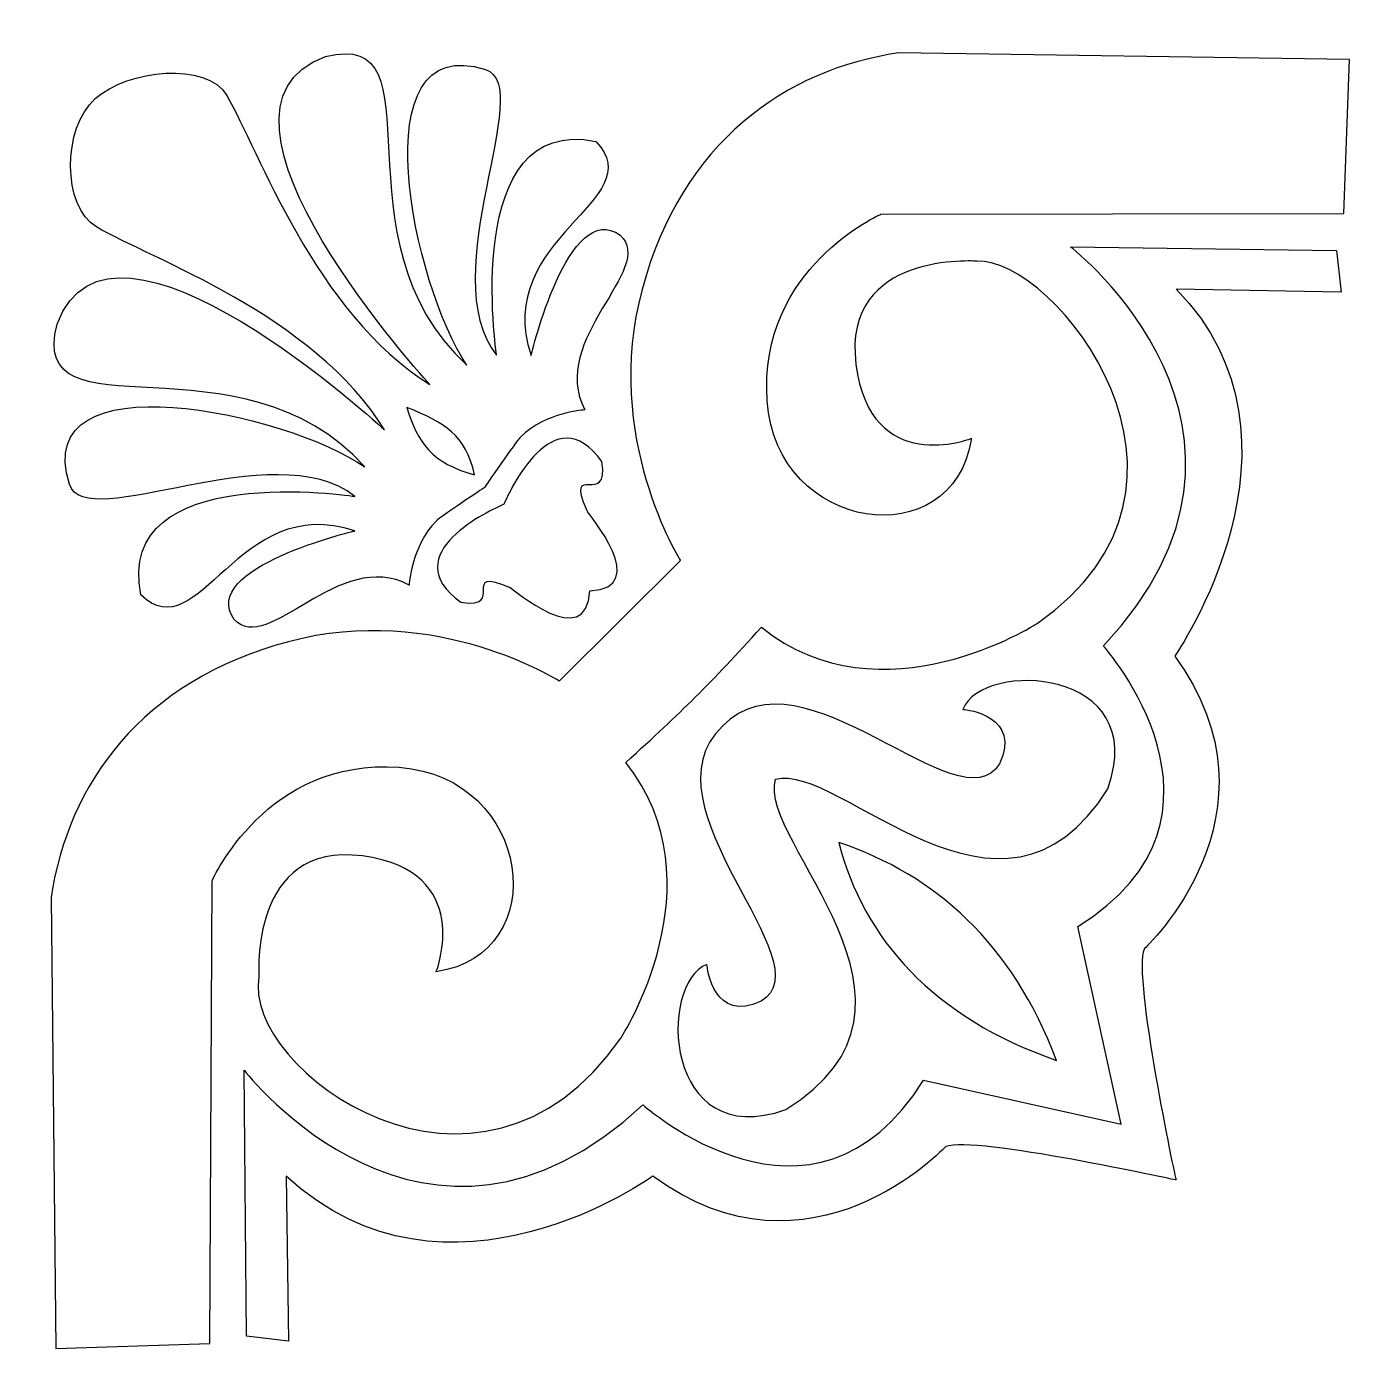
# Model space of a CAD drawing. Header units: centimetres. Extents: x 11.51 to 19.03, y -9 to -1.49.
import ezdxf

# ---------------------------------------------------------------- set-up
doc = ezdxf.new("R2010")
doc.units = ezdxf.units.CM
doc.header["$MEASUREMENT"] = 0
doc.layers.add('layer 1', color=7, linetype='Continuous')

msp = doc.modelspace()

# ---------------------------------------------------------------- linework, layer by layer
at = {"layer": 'layer 1', "color": 250}
for points, knots in [([(13.68593, -4.66603), (13.68593, -4.66603), (13.69991, -4.44233), (13.83972, -4.30252), (13.83972, -4.30252), (13.86775, -4.27449), (14.10817, -4.11767), (14.11264, -4.11307), (14.11264, -4.11307), (14.11621, -4.10864), (14.29166, -3.85262), (14.32052, -3.82365), (14.32052, -3.82365), (14.4609, -3.68441), (14.68466, -3.67133), (14.68466, -3.67133), (14.68466, -3.67133), (14.4719, -3.27202), (15.09335, -2.86907), (14.88442, -2.67947), (14.88442, -2.67947), (14.59166, -2.46857), (14.37833, -3.3625), (14.37833, -3.3625), (14.37833, -3.3625), (14.15734, -2.6905), (15.06697, -2.48448), (14.74676, -2.14762), (14.74676, -2.14762), (13.97843, -1.99071), (14.18259, -3.36172), (14.18259, -3.36172), (14.18259, -3.36172), (13.82064, -2.90074), (14.41158, -1.83032), (14.11926, -1.73961), (14.11926, -1.73961), (13.39887, -1.50946), (13.70746, -2.97174), (14.01459, -3.41695), (14.01459, -3.41695), (13.2318, -2.70757), (13.88293, -1.49482), (13.21077, -1.66603), (13.21077, -1.66603), (12.37066, -1.97021), (13.80441, -3.52795), (13.80441, -3.52795), (13.80441, -3.52795), (13.14894, -3.11983), (12.83112, -2.19578), (12.65062, -1.88745), (12.65062, -1.88745), (12.53578, -1.6913), (12.09009, -1.73878), (11.90309, -1.90452), (11.90309, -1.90452), (11.71609, -2.07026), (11.71457, -2.51733), (11.91032, -2.633), (11.91032, -2.633), (12.2179, -2.81476), (13.14066, -3.1281), (13.54612, -3.78522), (13.54612, -3.78522), (13.54612, -3.78522), (11.9942, -2.34515), (11.68662, -3.18402), (11.68662, -3.18402), (11.51268, -3.85548), (12.72807, -3.20928), (13.43427, -3.99493), (13.43427, -3.99493), (12.9903, -3.686), (11.52929, -3.37148), (11.75652, -4.0928), (11.75652, -4.0928), (11.84604, -4.38549), (12.91884, -3.79889), (13.37834, -4.16271), (13.37834, -4.16271), (13.37834, -4.16271), (12.00819, -3.95299), (12.16198, -4.72196), (12.16198, -4.72196), (12.49753, -5.04353), (12.70725, -4.13475), (13.37834, -4.35845), (13.37834, -4.35845), (13.37834, -4.35845), (12.48355, -4.56816), (12.69326, -4.86177), (12.69326, -4.86177), (12.88202, -5.07146), (13.28749, -4.45165), (13.68593, -4.66603)], [0, 0, 0, 0, 0.04, 0.04, 0.04, 0.04, 0.08, 0.08, 0.08, 0.08, 0.12, 0.12, 0.12, 0.12, 0.16, 0.16, 0.16, 0.16, 0.2, 0.2, 0.2, 0.2, 0.24, 0.24, 0.24, 0.24, 0.28, 0.28, 0.28, 0.28, 0.32, 0.32, 0.32, 0.32, 0.36, 0.36, 0.36, 0.36, 0.4, 0.4, 0.4, 0.4, 0.44, 0.44, 0.44, 0.44, 0.48, 0.48, 0.48, 0.48, 0.52, 0.52, 0.52, 0.52, 0.56, 0.56, 0.56, 0.56, 0.6, 0.6, 0.6, 0.6, 0.64, 0.64, 0.64, 0.64, 0.68, 0.68, 0.68, 0.68, 0.72, 0.72, 0.72, 0.72, 0.76, 0.76, 0.76, 0.76, 0.8, 0.8, 0.8, 0.8, 0.84, 0.84, 0.84, 0.84, 0.88, 0.88, 0.88, 0.88, 0.92, 0.92, 0.92, 0.92, 1, 1, 1, 1]), ([(18.99543, -2.55634), (18.99543, -2.55634), (16.36692, -2.55966), (16.36692, -2.55966), (16.36692, -2.55966), (16.36692, -2.55966), (15.66663, -2.8644), (15.71948, -3.61961), (15.71948, -3.61961), (15.77235, -4.37481), (16.77847, -4.50473), (16.87907, -3.83403), (16.87907, -3.83403), (16.87907, -3.83403), (16.30494, -4.0554), (16.22366, -3.41194), (16.22366, -3.41194), (16.14238, -2.76846), (16.91111, -2.82751), (16.91111, -2.82751), (16.91111, -2.82751), (17.34479, -2.80212), (18.38944, -4.09558), (17.2523, -4.88414), (17.2523, -4.88414), (17.2523, -4.88414), (16.36917, -5.45379), (15.68631, -4.90576), (15.68631, -4.90576), (15.39625, -5.22543), (15.2371, -5.38394), (14.91628, -5.67268), (14.91628, -5.67268), (15.46155, -6.35776), (14.88832, -7.23858), (14.88832, -7.23858), (14.88832, -7.23858), (14.07959, -8.40005), (12.73253, -7.41431), (12.83308, -6.88905), (12.83308, -6.88905), (12.83308, -6.88905), (12.77715, -6.12008), (13.42029, -6.20397), (13.42029, -6.20397), (14.06342, -6.28785), (13.83972, -6.86108), (13.83972, -6.86108), (13.83972, -6.86108), (14.51082, -6.76322), (14.38499, -5.75657), (13.63001, -5.70064), (13.63001, -5.70064), (12.87502, -5.64472), (12.56743, -6.34378), (12.56743, -6.34378), (12.56743, -6.34378), (12.56743, -6.34378), (12.55345, -8.97225), (12.55345, -8.97225), (12.55345, -8.97225), (12.55345, -8.97225), (11.6802, -9.00021), (11.6802, -9.00021), (11.6802, -9.00021), (11.6802, -9.00021), (11.65224, -6.43908), (11.65224, -6.43908), (11.65224, -6.43908), (11.75011, -5.79595), (12.16198, -5.2113), (13.00085, -4.9876), (13.00085, -4.9876), (13.83972, -4.7639), (14.53879, -5.2113), (14.53879, -5.2113), (14.53879, -5.2113), (14.53879, -5.2113), (15.22646, -4.5264), (15.22646, -4.5264), (15.22646, -4.5264), (15.22646, -4.5264), (14.7819, -3.82552), (15.009, -2.98756), (15.009, -2.98756), (15.23611, -2.1496), (15.82242, -1.74011), (16.46595, -1.64486), (16.46595, -1.64486), (16.46595, -1.64486), (19.02693, -1.68321), (19.02693, -1.68321), (19.02693, -1.68321), (19.02693, -1.68321), (18.99543, -2.55634), (18.99543, -2.55634)], [0, 0, 0, 0, 0.04, 0.04, 0.04, 0.04, 0.08, 0.08, 0.08, 0.08, 0.12, 0.12, 0.12, 0.12, 0.16, 0.16, 0.16, 0.16, 0.2, 0.2, 0.2, 0.2, 0.24, 0.24, 0.24, 0.24, 0.28, 0.28, 0.28, 0.28, 0.32, 0.32, 0.32, 0.32, 0.36, 0.36, 0.36, 0.36, 0.4, 0.4, 0.4, 0.4, 0.44, 0.44, 0.44, 0.44, 0.48, 0.48, 0.48, 0.48, 0.52, 0.52, 0.52, 0.52, 0.56, 0.56, 0.56, 0.56, 0.6, 0.6, 0.6, 0.6, 0.64, 0.64, 0.64, 0.64, 0.68, 0.68, 0.68, 0.68, 0.72, 0.72, 0.72, 0.72, 0.76, 0.76, 0.76, 0.76, 0.8, 0.8, 0.8, 0.8, 0.84, 0.84, 0.84, 0.84, 0.88, 0.88, 0.88, 0.88, 0.92, 0.92, 0.92, 0.92, 1, 1, 1, 1]), ([(18.95263, -2.76588), (18.95263, -2.76588), (17.44274, -2.74578), (17.44274, -2.74578), (17.44274, -2.74578), (17.44274, -2.74578), (18.78072, -3.78583), (17.62928, -5.01151), (17.62928, -5.01151), (17.62928, -5.01151), (18.49219, -5.97972), (17.48301, -6.60479), (17.48301, -6.60479), (17.48301, -6.60479), (17.72904, -7.72684), (17.72904, -7.72684), (17.72904, -7.72684), (17.72904, -7.72684), (16.60801, -7.47626), (16.60801, -7.47626), (16.60801, -7.47626), (15.97885, -8.48291), (15.01415, -7.61607), (15.01415, -7.61607), (15.01415, -7.61607), (13.7838, -8.76253), (12.74919, -7.42033), (12.74919, -7.42033), (12.74919, -7.42033), (12.74919, -7.42033), (12.76317, -8.9303), (12.76317, -8.9303), (12.76317, -8.9303), (12.76317, -8.9303), (13.00085, -8.95827), (13.00085, -8.95827), (13.00085, -8.95827), (13.00085, -8.95827), (12.98687, -8.02153), (12.98687, -8.02153), (12.98687, -8.02153), (13.90368, -8.8664), (15.07007, -8.02153), (15.07007, -8.02153), (15.07007, -8.02153), (15.96487, -8.67864), (16.73384, -7.85375), (16.73384, -7.85375), (16.73384, -7.85375), (16.89512, -7.78925), (18.04412, -8.0479), (18.04156, -8.04297), (18.04156, -8.04297), (18.03879, -8.04257), (17.79483, -6.89319), (17.85998, -6.73215), (17.85998, -6.73215), (17.85998, -6.73215), (18.68799, -5.96654), (18.03451, -5.06908), (18.03451, -5.06908), (18.03451, -5.06908), (18.8846, -3.84599), (18.04295, -2.9859), (18.04295, -2.9859), (18.04295, -2.9859), (18.97963, -3.00368), (18.97963, -3.00368), (18.97963, -3.00368), (18.97963, -3.00368), (18.95263, -2.76588), (18.95263, -2.76588)], [0, 0, 0, 0, 0.0526316, 0.0526316, 0.0526316, 0.0526316, 0.1052632, 0.1052632, 0.1052632, 0.1052632, 0.1578947, 0.1578947, 0.1578947, 0.1578947, 0.2105263, 0.2105263, 0.2105263, 0.2105263, 0.2631579, 0.2631579, 0.2631579, 0.2631579, 0.3157895, 0.3157895, 0.3157895, 0.3157895, 0.3684211, 0.3684211, 0.3684211, 0.3684211, 0.4210526, 0.4210526, 0.4210526, 0.4210526, 0.4736842, 0.4736842, 0.4736842, 0.4736842, 0.5263158, 0.5263158, 0.5263158, 0.5263158, 0.5789474, 0.5789474, 0.5789474, 0.5789474, 0.6315789, 0.6315789, 0.6315789, 0.6315789, 0.6842105, 0.6842105, 0.6842105, 0.6842105, 0.7368421, 0.7368421, 0.7368421, 0.7368421, 0.7894737, 0.7894737, 0.7894737, 0.7894737, 0.8421053, 0.8421053, 0.8421053, 0.8421053, 0.8947368, 0.8947368, 0.8947368, 0.8947368, 1, 1, 1, 1]), ([(14.22406, -4.20764), (14.25423, -4.13787), (14.50737, -3.58376), (14.78133, -3.96533), (14.78133, -3.96533), (14.82219, -4.23114), (14.57168, -3.9505), (14.69631, -4.24461), (14.69631, -4.24461), (14.70481, -4.26467), (15.06634, -4.68363), (14.71249, -4.69813), (14.71249, -4.69813), (14.69205, -5.05235), (14.27921, -4.68861), (14.25916, -4.68001), (14.25916, -4.68001), (13.96556, -4.55418), (14.24518, -4.80584), (13.97954, -4.7639), (13.97954, -4.7639), (13.59909, -4.4884), (14.15416, -4.23753), (14.22406, -4.20764)], [0, 0, 0, 0, 0.1428571, 0.1428571, 0.1428571, 0.1428571, 0.2857143, 0.2857143, 0.2857143, 0.2857143, 0.4285714, 0.4285714, 0.4285714, 0.4285714, 0.5714286, 0.5714286, 0.5714286, 0.5714286, 0.7142857, 0.7142857, 0.7142857, 0.7142857, 1, 1, 1, 1]), ([(13.67389, -3.65758), (13.88571, -3.74397), (14.00877, -3.81261), (14.05696, -4.03938), (14.05696, -4.03938), (13.81812, -3.97534), (13.73165, -3.85813), (13.67389, -3.65758)], [0, 0, 0, 0, 0.3333333, 0.3333333, 0.3333333, 0.3333333, 1, 1, 1, 1]), ([(15.46546, -5.46689), (15.92183, -4.99296), (16.81751, -6.05116), (17.03935, -5.68022), (17.03935, -5.68022), (17.16626, -5.41509), (16.85884, -5.3719), (16.83088, -5.37179), (16.83088, -5.37179), (16.94154, -5.09026), (17.90141, -5.13144), (17.65396, -5.82252), (17.65396, -5.82252), (17.05213, -6.7911), (16.1252, -5.66449), (15.767, -5.76842), (15.767, -5.76842), (15.66156, -6.12619), (16.7961, -7.04612), (15.82506, -7.64403), (15.82506, -7.64403), (15.13297, -7.88868), (15.09569, -6.92865), (15.37766, -6.81914), (15.37766, -6.81914), (15.37766, -6.8471), (15.4196, -7.15469), (15.68525, -7.02886), (15.68525, -7.02886), (16.0571, -6.8085), (14.98958, -5.92133), (15.46546, -5.46689)], [0, 0, 0, 0, 0.1111111, 0.1111111, 0.1111111, 0.1111111, 0.2222222, 0.2222222, 0.2222222, 0.2222222, 0.3333333, 0.3333333, 0.3333333, 0.3333333, 0.4444444, 0.4444444, 0.4444444, 0.4444444, 0.5555556, 0.5555556, 0.5555556, 0.5555556, 0.6666667, 0.6666667, 0.6666667, 0.6666667, 0.7777778, 0.7777778, 0.7777778, 0.7777778, 1, 1, 1, 1]), ([(16.12565, -6.12708), (16.67649, -6.31193), (17.11044, -6.69916), (17.36299, -7.36441), (17.36299, -7.36441), (16.66393, -7.1228), (16.26546, -6.67234), (16.12565, -6.12708)], [0, 0, 0, 0, 0.3333333, 0.3333333, 0.3333333, 0.3333333, 1, 1, 1, 1])]:
    msp.add_open_spline(points, degree=3, knots=knots, dxfattribs=at)

doc.saveas('drawing.dxf')
